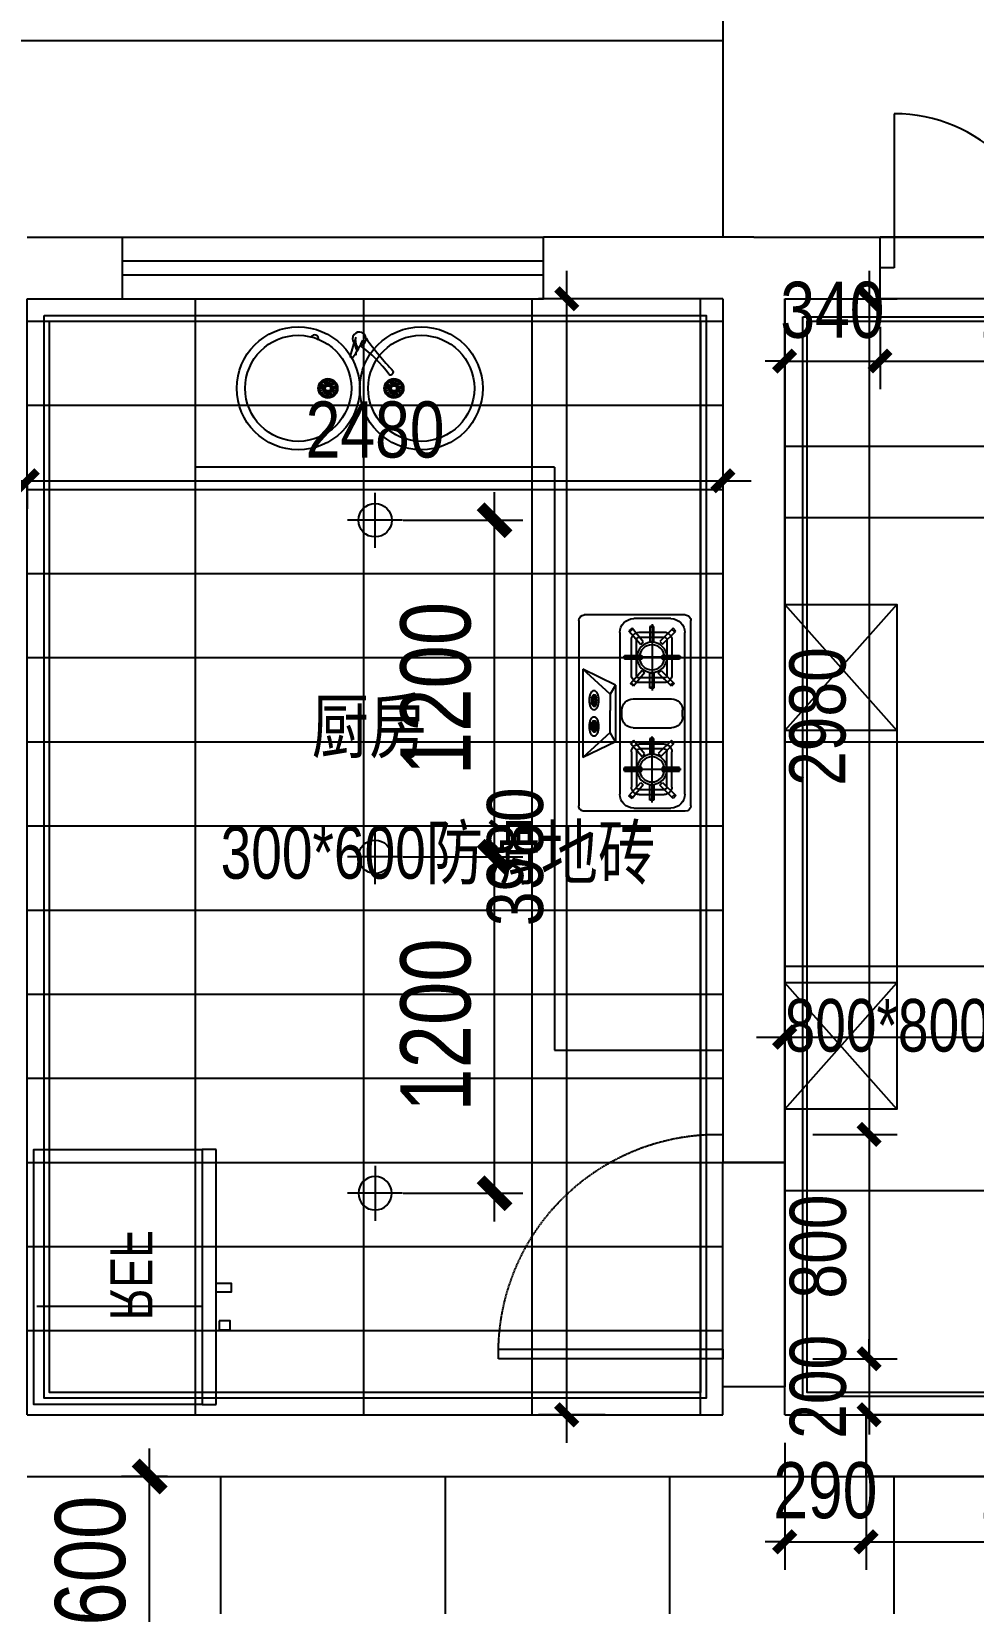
# Model space of a CAD drawing. Extents: x 160245 to 405305, y -111140 to 232735.
# Drawn here: x 170721 to 174078, y 221858 to 227491 of the extents above; entities that cross this region are included whole.
import ezdxf

# ---------------------------------------------------------------- set-up
doc = ezdxf.new("R2010")
doc.units = 0
doc.header["$LTSCALE"] = 10
doc.header["$MEASUREMENT"] = 0
doc.linetypes.add('DASH', pattern=[0.35, 0.25, -0.1])
doc.layers.get('Defpoints').update_dxf_attribs({"color": 229})
for name, color, linetype in [('C-ceiling 天花', 153, 'Continuous'), ('C-L-T 灯具尺寸', 9, 'Continuous'), ('C-Light 灯具', 107, 'Continuous'), ('Door 门', 107, 'Continuous'), ('P-Furniture 家具', 153, 'Continuous'), ('P-New Wall Size 隔墙尺寸', 8, 'Continuous'), ('P-O wall 原始墙体', 245, 'Continuous'), ('P-Stair 楼梯（原建筑设备）', 159, 'Continuous'), ('P-Text  平面文字', 9, 'Continuous'), ('P-window 窗', 107, 'Continuous'), ('地面布置图', 250, 'Continuous')]:
    doc.layers.add(name, color=color, linetype=linetype)
doc.styles.add('PDC DIM', font='PMingLiU-ExtB.ttf', dxfattribs={"width": 0.85})
doc.styles.add('rmd', font='', dxfattribs={"width": 0.766})
doc.styles.get('rmd').set_extended_font_data('SimSun')
doc.dimstyles.new('PDC-A2', dxfattribs={"dimscale": 0, "dimtxt": 2.5, "dimasz": 1, "dimexe": 1, "dimexo": 1, "dimgap": 0.7, "dimtad": 1, "dimdec": 0, "dimtxsty": 'PDC DIM', "dimblk": 'ARCHTICK', "dimcen": 1, "dimdle": 1, "dimclrd": 8, "dimclre": 8, "dimclrt": 9, "dimadec": 0, "dimazin": 0, "dimtfac": 1, "dimtdec": 0, "dimtix": 1, "dimtmove": 2, "dimatfit": 3, "dimldrblk": 'PDC A2 T R', "dimfxl": 10, "dimfxlon": 1, "dimarcsym": 0})

# ---------------------------------------------------------------- blocks, each defined once
blk = doc.blocks.new('A$C65A12E1F')
at = {"linetype": 'ByBlock'}
for p, q in [((0, 650), (910, 650)), ((0, 600), (0, 650)), ((910, 650), (910, 600)), ((350, 600), (350, 10))]:
    blk.add_line(p, q, dxfattribs=at)
for points in [[(298.8, 660), (266.6, 660), (266.6, 699.8), (298.8, 699.8)], [(401.2, 650), (433.4, 650), (433.4, 703.4), (401.2, 703.4)], [(910, 600), (0, 600), (0, 0), (910, 0)]]:
    blk.add_lwpolyline(points, close=True, dxfattribs=at)
at = {"color": 9, "linetype": 'ByBlock', "insert": (300.5, 272.6), "char_height": 150, "width": 1231.747, "attachment_point": 7, "style": 'rmd'}
blk.add_mtext('{\\fArial|b0|i0|c0|p32;REF}', dxfattribs=at)
blk = doc.blocks.new('A$C6EA43BB4')
for p, q in [((20, 400.1), (680, 400.1)), ((0, 20), (0, 380.1)), ((700, 20), (700, 380.1)), ((680, 0), (20, 0))]:
    blk.add_line(p, q)
at = {"color": 251}
for p, q in [((282, 287.5), (193.7, 385)), ((193.7, 385), (507.9, 385)), ((249.7, 268.7), (193.7, 385)), ((285, 347.4), (285, 341.6)), ((292.2, 354.7), (291.6, 353.8)), ((291.6, 353.8), (318, 353.8)), ((291.6, 353.8), (291.6, 347.4)), ((291.6, 347.4), (318, 347.4)), ((292.2, 354.7), (317.4, 354.7)), ((317.4, 354.7), (318, 353.8)), ((318, 353.8), (318, 347.4)), ((324.6, 347.4), (324.6, 341.6)), ((377.1, 347.4), (377.1, 341.6)), ((384.2, 354.7), (383.6, 353.8)), ((383.6, 353.8), (383.6, 347.4)), ((410, 353.8), (383.6, 353.8)), ((410, 347.4), (383.6, 347.4)), ((409.5, 354.7), (384.2, 354.7)), ((409.5, 354.7), (410, 353.8)), ((410, 353.8), (410, 347.4)), ((416.6, 347.4), (416.6, 341.6)), ((419.6, 287.5), (507.9, 385)), ((451.9, 268.7), (507.9, 385)), ((249.7, 268.7), (282, 287.5)), ((282, 287.5), (340.8, 287.5)), ((419.6, 287.5), (340.8, 287.5)), ((451.9, 268.7), (419.6, 287.5)), ((63, 253.7), (638.6, 253.7)), ((144.2, 237.1), (144.2, 175)), ((144.2, 237.1), (157.6, 237.1)), ((144.2, 232), (157.6, 232)), ((150.9, 34.9), (150.9, 241.6)), ((157.6, 175), (157.6, 237.1)), ((249.7, 268.7), (451.9, 268.7)), ((362.2, 245.8), (339.4, 245.8)), ((544, 175), (544, 237.1)), ((557.4, 237.1), (544, 237.1)), ((557.4, 232), (544, 232)), ((550.7, 34.9), (550.7, 241.6)), ((557.4, 237.1), (557.4, 175)), ((13, 71.6), (13, 203.7)), ((47.5, 210.1), (57, 220.9)), ((95.7, 170.1), (47.5, 210.1)), ((50.6, 207.6), (60.1, 218.3)), ((57, 220.9), (104.7, 179)), ((61.3, 185), (61.3, 95)), ((79.6, 184.8), (79.6, 94.5)), ((214.3, 212), (88.3, 212)), ((215.3, 193.8), (88.6, 193.8)), ((104.7, 179), (95.7, 170.1)), ((144.2, 175), (157.6, 175)), ((144.2, 175), (157.6, 175)), ((244.8, 216), (197.1, 174)), ((197.1, 174), (206.2, 165.1)), ((206.2, 165.1), (254.3, 205.2)), ((224.3, 94.5), (224.3, 184.8)), ((241.3, 95), (241.3, 185)), ((251.2, 202.6), (241.8, 213.4)), ((254.3, 205.2), (244.8, 216)), ((299.4, 205.8), (299.4, 69.5)), ((402.2, 205.8), (402.2, 69.5)), ((447.3, 205.2), (456.8, 216)), ((495.5, 165.1), (447.3, 205.2)), ((450.4, 202.6), (459.8, 213.4)), ((456.8, 216), (504.5, 174)), ((460.4, 95), (460.4, 185)), ((477.4, 94.5), (477.4, 184.8)), ((486.4, 193.8), (613, 193.8)), ((487.4, 212), (613.4, 212)), ((504.5, 174), (495.5, 165.1)), ((557.4, 175), (544, 175)), ((557.4, 175), (544, 175)), ((644.6, 220.9), (596.9, 179)), ((596.9, 179), (606, 170.1)), ((606, 170.1), (654.1, 210.1)), ((622, 184.8), (622, 94.5)), ((640.4, 185), (640.4, 95)), ((651, 207.6), (641.6, 218.3)), ((654.1, 210.1), (644.6, 220.9)), ((688.6, 203.7), (688.6, 71.6)), ((33.2, 138.3), (268.7, 138.3)), ((40.9, 131.7), (40.9, 146.2)), ((40.9, 146.2), (95.6, 146.2)), ((95.6, 131.7), (40.9, 131.7)), ((43.5, 131.7), (43.5, 146.2)), ((95.6, 131.7), (95.6, 146.2)), ((95.6, 146.2), (95.6, 132.4)), ((207.6, 116.9), (198, 106.7)), ((260.9, 146.2), (206.3, 146.2)), ((206.3, 146.2), (206.3, 132.4)), ((206.3, 131.7), (206.3, 146.2)), ((206.3, 131.7), (260.9, 131.7)), ((254.3, 69.4), (207.6, 116.9)), ((258.4, 131.7), (258.4, 146.2)), ((260.9, 131.7), (260.9, 146.2)), ((668.5, 138.3), (432.9, 138.3)), ((440.7, 131.7), (440.7, 146.2)), ((440.7, 146.2), (495.4, 146.2)), ((495.4, 131.7), (440.7, 131.7)), ((443.3, 131.7), (443.3, 146.2)), ((447.3, 69.4), (494, 116.9)), ((494, 116.9), (503.6, 106.7)), ((495.4, 131.7), (495.4, 146.2)), ((495.4, 146.2), (495.4, 132.4)), ((660.7, 146.2), (606, 146.2)), ((606, 146.2), (606, 132.4)), ((606, 131.7), (606, 146.2)), ((606, 131.7), (660.7, 131.7)), ((658.1, 131.7), (658.1, 146.2)), ((660.7, 131.7), (660.7, 146.2)), ((47.5, 63.5), (94.3, 111.1)), ((57.5, 54), (47.5, 63.5)), ((61.4, 58), (51.6, 67.7)), ((103.8, 100.9), (57.5, 54)), ((88.3, 68), (214.3, 68)), ((88.6, 85.5), (215.3, 85.5)), ((94.3, 111.1), (103.8, 100.9)), ((157.6, 102.1), (144.2, 102.1)), ((144.2, 102.1), (144.2, 40.8)), ((157.6, 40.8), (157.6, 102.1)), ((198, 106.7), (244.4, 59.8)), ((240.4, 63.9), (250.2, 73.5)), ((244.4, 59.8), (254.3, 69.4)), ((457.3, 59.8), (447.3, 69.4)), ((461.2, 63.9), (451.4, 73.5)), ((503.6, 106.7), (457.3, 59.8)), ((613, 85.5), (486.4, 85.5)), ((613.4, 68), (487.4, 68)), ((544, 102.1), (557.4, 102.1)), ((544, 40.8), (544, 102.1)), ((557.4, 102.1), (557.4, 40.8)), ((607.4, 111.1), (597.8, 100.9)), ((597.8, 100.9), (644.2, 54)), ((654.1, 63.5), (607.4, 111.1)), ((640.2, 58), (650, 67.7)), ((644.2, 54), (654.1, 63.5)), ((638.6, 21.6), (63, 21.6)), ((144.2, 45.9), (157.6, 45.9)), ((144.2, 40.8), (157.6, 40.8)), ((144.2, 40.8), (157.6, 40.8)), ((362.2, 29.5), (339.4, 29.5)), ((557.4, 45.9), (544, 45.9)), ((557.4, 40.8), (544, 40.8)), ((557.4, 40.8), (544, 40.8))]:
    blk.add_line(p, q, dxfattribs=at)
for centre, radius in [((151, 139), 53.8), ((151, 139), 44.8), ((550.7, 139), 53.8), ((550.7, 139), 44.8)]:
    blk.add_circle(centre, radius, dxfattribs=at)
for centre, start, end in [((20, 380.1), 90.0011, 180), ((680, 380.1), 0, 90.0011), ((20, 20), 180, 270.0004), ((680, 20), 270.0004, 0)]:
    blk.add_arc(centre, 20, start, end)
for centre, radius, start, end in [((277.2, 345.6), 8, 138.0401, 180), ((277.2, 345.6), 8, 180, 221.9599), ((289.9, 334.2), 25.1, 114.7345, 138.0401), ((289.9, 357.1), 25.1, 221.9599, 245.2655), ((298.5, 315.6), 45.6, 100.8033, 114.7345), ((304.1, 286.1), 75.6, 90, 100.8033), ((304.1, 286.1), 75.6, 79.1967, 90), ((309.7, 315.6), 45.6, 65.2655, 79.1967), ((318.3, 334.2), 25.1, 41.9599, 65.2655), ((318.3, 357.1), 25.1, 294.7345, 318.0401), ((331, 345.6), 8, 0, 41.9599), ((331, 345.6), 8, 318.0401, 0), ((370.6, 345.6), 8, 138.0401, 180), ((370.6, 345.6), 8, 180, 221.9599), ((383.4, 334.2), 25.1, 114.7345, 138.0401), ((383.4, 357.1), 25.1, 221.9599, 245.2655), ((391.9, 315.6), 45.6, 100.8033, 114.7345), ((397.5, 286.1), 75.6, 90, 100.8033), ((397.5, 286.1), 75.6, 79.1967, 90), ((403.2, 315.6), 45.6, 65.2655, 79.1967), ((411.7, 334.2), 25.1, 41.9599, 65.2655), ((411.7, 357.1), 25.1, 294.7345, 318.0401), ((424.5, 345.6), 8, 0, 41.9599), ((424.5, 345.6), 8, 318.0401, 0), ((298.5, 375.6), 45.6, 245.2655, 259.1967), ((304.1, 405.2), 75.6, 259.1967, 270), ((304.1, 405.2), 75.6, 270, 280.8033), ((309.7, 375.6), 45.6, 280.8033, 294.7345), ((391.9, 375.6), 45.6, 245.2655, 259.1967), ((397.5, 405.2), 75.6, 259.1967, 270), ((397.5, 405.2), 75.6, 270, 280.8033), ((403.2, 375.6), 45.6, 280.8033, 294.7345), ((63, 203.7), 50, 90, 180), ((339.4, 205.8), 40, 90, 180), ((362.2, 205.8), 40, 0, 90), ((638.6, 203.7), 50, 0, 90), ((88.3, 185), 27, 89.9993, 179.9989), ((88.6, 184.8), 9, 90, 180), ((214.3, 185), 27, 359.9996, 89.9993), ((215.3, 184.8), 9, 0, 90), ((487.4, 185), 27, 90.0007, 180.0004), ((486.4, 184.8), 9, 90, 180), ((613, 184.8), 9, 0, 90), ((613.4, 185), 27, 0.0011, 90.0007), ((63, 71.6), 50, 180, 270), ((88.3, 95), 27, 179.9989, 270), ((88.6, 94.5), 9, 180, 270), ((214.3, 95), 27, 270, 359.9996), ((215.3, 94.5), 9, 270, 0), ((339.4, 69.5), 40, 180, 270), ((362.2, 69.5), 40, 270, 0), ((487.4, 95), 27, 180.0004, 270), ((486.4, 94.5), 9, 180, 270), ((613, 94.5), 9, 270, 0), ((613.4, 95), 27, 270, 0.0011), ((638.6, 71.6), 50, 270, 0)]:
    blk.add_arc(centre, radius, start, end, dxfattribs=at)
at = {"color": 251, "extrusion": (0, 0, -1)}
for centre, start_param, end_param in [((304.8, 347.4), 2.303424, 7.121354), ((304.8, 341.6), 3.141593, 6.283185)]:
    blk.add_ellipse(centre, major_axis=(-19.8, 0), ratio=0.284502, start_param=start_param, end_param=end_param, dxfattribs=at)
at = {"color": 251}
for centre, start_param, end_param in [((396.8, 347.4), 2.303424, 7.121354), ((396.8, 341.6), 3.141593, 6.283185)]:
    blk.add_ellipse(centre, major_axis=(19.8, 0), ratio=0.284502, start_param=start_param, end_param=end_param, dxfattribs=at)
blk = doc.blocks.new('fffg')
blk.add_lwpolyline([(143.1, 669.9), (109, 669.9), (109, -130.1), (143.1, -130.1)], close=True)
at = {"color": 8, "linetype": 'DASH'}
blk.add_arc((123.2, -110.2), 780.4, 88.5421, 181.4579, dxfattribs=at)
blk = doc.blocks.new('_ArchTick')
at = {"color": 0, "linetype": 'ByBlock', "const_width": 0.4}
blk.add_lwpolyline([(-0.5, -0.5), (0.5, 0.5)], dxfattribs=at)
blk = doc.blocks.new('*D1420')
at = {"layer": 'Defpoints', "color": 0, "ltscale": 0.5}
for p in [(170705.5, 225923.6), (173185.5, 225923.6), (173185.5, 225889.6)]:
    blk.add_point(p, dxfattribs=at)
at = {"layer": 'P-New Wall Size 隔墙尺寸', "color": 8, "lineweight": -2, "ltscale": 0.5}
for p, q in [((170605.5, 225889.6), (173285.5, 225889.6)), ((170705.5, 225889.6), (170705.5, 225789.6)), ((173185.5, 225889.6), (173185.5, 225789.6))]:
    blk.add_line(p, q, dxfattribs=at)
at = {"layer": 'P-New Wall Size 隔墙尺寸', "color": 8, "lineweight": -2, "ltscale": 0.5, "xscale": 70.0000005268302, "yscale": 70.0000005268302, "zscale": 70.0000005268302, "rotation": 180}
blk.add_blockref('_ArchTick', (170705.5, 225889.6), dxfattribs=at)
at = {"layer": 'P-New Wall Size 隔墙尺寸', "color": 8, "lineweight": -2, "ltscale": 0.5, "xscale": 70.0000005268302, "yscale": 70.0000005268302, "zscale": 70.0000005268302}
blk.add_blockref('_ArchTick', (173185.5, 225889.6), dxfattribs=at)
at = {"layer": 'P-New Wall Size 隔墙尺寸', "color": 9, "ltscale": 0.5, "insert": (171945.5, 226070.9), "char_height": 200, "attachment_point": 5, "style": 'PDC DIM'}
blk.add_mtext('2480', dxfattribs=at)
blk = doc.blocks.new('PDC A2 T R')
at = {"color": 0, "linetype": 'ByBlock'}
blk.add_line((0, 0), (-2, 0), dxfattribs=at)
for points in [[(-2.147, 0.886), (-1.491, 1.345), (-0.6, 0), (0, 0)], [(-2.147, -0.886), (-1.491, -1.345), (-0.6, 0), (0, 0)]]:
    blk.add_solid(points, dxfattribs=at)
blk = doc.blocks.new('*D1421')
at = {"layer": 'Defpoints', "color": 0, "ltscale": 0.5}
for p in [(172865.5, 226538.5), (172628.4, 222558.5), (172865.5, 222558.5)]:
    blk.add_point(p, dxfattribs=at)
at = {"layer": 'P-New Wall Size 隔墙尺寸', "color": 8, "lineweight": -2, "ltscale": 0.5}
for p, q in [((172628.4, 226638.5), (172628.4, 222458.5)), ((172765.5, 226538.5), (172528.4, 226538.5)), ((172765.5, 222558.5), (172528.4, 222558.5))]:
    blk.add_line(p, q, dxfattribs=at)
at = {"layer": 'P-New Wall Size 隔墙尺寸', "color": 8, "lineweight": -2, "ltscale": 0.5, "xscale": 70.0000005268302, "yscale": 70.0000005268302, "zscale": 70.0000005268302}
for p, rotation in [((172628.4, 226538.5), 90), ((172628.4, 222558.5), 270)]:
    blk.add_blockref('_ArchTick', p, dxfattribs=dict(at, rotation=rotation))
at = {"layer": 'P-New Wall Size 隔墙尺寸', "color": 9, "ltscale": 0.5, "insert": (172445.7, 224548.5), "char_height": 200, "attachment_point": 5, "rotation": 90, "style": 'PDC DIM'}
blk.add_mtext('3980', dxfattribs=at)
blk = doc.blocks.new('*D1422')
at = {"layer": 'Defpoints', "color": 0, "ltscale": 0.5}
for p in [(173405.5, 226538.5), (173405.5, 223558.5), (173706.4, 223558.5)]:
    blk.add_point(p, dxfattribs=at)
at = {"layer": 'P-New Wall Size 隔墙尺寸', "color": 8, "lineweight": -2, "ltscale": 0.5}
for p, q in [((173706.4, 226638.5), (173706.4, 223458.5)), ((173505.5, 226538.5), (173806.4, 226538.5)), ((173505.5, 223558.5), (173806.4, 223558.5))]:
    blk.add_line(p, q, dxfattribs=at)
at = {"layer": 'P-New Wall Size 隔墙尺寸', "color": 8, "lineweight": -2, "ltscale": 0.5, "xscale": 70.0000005268302, "yscale": 70.0000005268302, "zscale": 70.0000005268302}
for p, rotation in [((173706.4, 226538.5), 90), ((173706.4, 223558.5), 270)]:
    blk.add_blockref('_ArchTick', p, dxfattribs=dict(at, rotation=rotation))
at = {"layer": 'P-New Wall Size 隔墙尺寸', "color": 9, "ltscale": 0.5, "insert": (173523.7, 225048.5), "char_height": 200, "attachment_point": 5, "rotation": 90, "style": 'PDC DIM'}
blk.add_mtext('2980', dxfattribs=at)
blk = doc.blocks.new('*D1423')
at = {"layer": 'Defpoints', "color": 0, "ltscale": 0.5}
for p in [(173405.5, 223558.5), (173405.5, 222758.5), (173706.4, 222758.5)]:
    blk.add_point(p, dxfattribs=at)
at = {"layer": 'P-New Wall Size 隔墙尺寸', "color": 8, "lineweight": -2, "ltscale": 0.5}
for p, q in [((173706.4, 223658.5), (173706.4, 222658.5)), ((173505.5, 223558.5), (173806.4, 223558.5)), ((173505.5, 222758.5), (173806.4, 222758.5))]:
    blk.add_line(p, q, dxfattribs=at)
at = {"layer": 'P-New Wall Size 隔墙尺寸', "color": 8, "lineweight": -2, "ltscale": 0.5, "xscale": 70.0000005268302, "yscale": 70.0000005268302, "zscale": 70.0000005268302}
for p, rotation in [((173706.4, 223558.5), 90), ((173706.4, 222758.5), 270)]:
    blk.add_blockref('_ArchTick', p, dxfattribs=dict(at, rotation=rotation))
at = {"layer": 'P-New Wall Size 隔墙尺寸', "color": 9, "ltscale": 0.5, "insert": (173525, 223158.5), "char_height": 200, "attachment_point": 5, "rotation": 90, "style": 'PDC DIM'}
blk.add_mtext('800', dxfattribs=at)
blk = doc.blocks.new('*D1424')
at = {"layer": 'Defpoints', "color": 0, "ltscale": 0.5}
for p in [(173405.5, 222758.5), (173405.5, 222558.5), (173706.4, 222558.5)]:
    blk.add_point(p, dxfattribs=at)
at = {"layer": 'P-New Wall Size 隔墙尺寸', "color": 8, "lineweight": -2, "ltscale": 0.5}
for p, q in [((173706.4, 222758.5), (173706.4, 222828.5)), ((173505.5, 222758.5), (173806.4, 222758.5)), ((173706.4, 222758.5), (173706.4, 222558.5)), ((173505.5, 222558.5), (173806.4, 222558.5)), ((173706.4, 222558.5), (173706.4, 222488.5))]:
    blk.add_line(p, q, dxfattribs=at)
at = {"layer": 'P-New Wall Size 隔墙尺寸', "color": 8, "lineweight": -2, "ltscale": 0.5, "xscale": 70.0000005268302, "yscale": 70.0000005268302, "zscale": 70.0000005268302}
for p, rotation in [((173706.4, 222758.5), 270), ((173706.4, 222558.5), 90)]:
    blk.add_blockref('_ArchTick', p, dxfattribs=dict(at, rotation=rotation))
at = {"layer": 'P-New Wall Size 隔墙尺寸', "color": 9, "ltscale": 0.5, "insert": (173525, 222658.5), "char_height": 200, "attachment_point": 5, "rotation": 90, "style": 'PDC DIM'}
blk.add_mtext('200', dxfattribs=at)
blk = doc.blocks.new('*D1425')
at = {"layer": 'Defpoints', "color": 0, "ltscale": 0.5}
for p in [(173405.5, 226538.5), (173745.5, 226538.5), (173745.5, 226316.4)]:
    blk.add_point(p, dxfattribs=at)
at = {"layer": 'P-New Wall Size 隔墙尺寸', "color": 8, "lineweight": -2, "ltscale": 0.5}
for p, q in [((173405.5, 226438.5), (173405.5, 226216.4)), ((173745.5, 226438.5), (173745.5, 226216.4)), ((173405.5, 226316.4), (173335.5, 226316.4)), ((173405.5, 226316.4), (173745.5, 226316.4)), ((173745.5, 226316.4), (173815.5, 226316.4))]:
    blk.add_line(p, q, dxfattribs=at)
at = {"layer": 'P-New Wall Size 隔墙尺寸', "color": 8, "lineweight": -2, "ltscale": 0.5, "xscale": 70.0000005268302, "yscale": 70.0000005268302, "zscale": 70.0000005268302}
blk.add_blockref('_ArchTick', (173405.5, 226316.4), dxfattribs=at)
at = {"layer": 'P-New Wall Size 隔墙尺寸', "color": 8, "lineweight": -2, "ltscale": 0.5, "xscale": 70.0000005268302, "yscale": 70.0000005268302, "zscale": 70.0000005268302, "rotation": 180}
blk.add_blockref('_ArchTick', (173745.5, 226316.4), dxfattribs=at)
at = {"layer": 'P-New Wall Size 隔墙尺寸', "color": 9, "ltscale": 0.5, "insert": (173575.5, 226497.8), "char_height": 200, "attachment_point": 5, "style": 'PDC DIM'}
blk.add_mtext('340', dxfattribs=at)
blk = doc.blocks.new('*D1426')
at = {"layer": 'Defpoints', "color": 0, "ltscale": 0.5}
for p in [(173745.5, 226538.5), (174945.5, 226538.5), (174945.5, 226316.4)]:
    blk.add_point(p, dxfattribs=at)
at = {"layer": 'P-New Wall Size 隔墙尺寸', "color": 8, "lineweight": -2, "ltscale": 0.5}
for p, q in [((173745.5, 226438.5), (173745.5, 226216.4)), ((174945.5, 226438.5), (174945.5, 226216.4)), ((173645.5, 226316.4), (175045.5, 226316.4))]:
    blk.add_line(p, q, dxfattribs=at)
at = {"layer": 'P-New Wall Size 隔墙尺寸', "color": 8, "lineweight": -2, "ltscale": 0.5, "xscale": 70.0000005268302, "yscale": 70.0000005268302, "zscale": 70.0000005268302, "rotation": 180}
blk.add_blockref('_ArchTick', (173745.5, 226316.4), dxfattribs=at)
at = {"layer": 'P-New Wall Size 隔墙尺寸', "color": 8, "lineweight": -2, "ltscale": 0.5, "xscale": 70.0000005268302, "yscale": 70.0000005268302, "zscale": 70.0000005268302}
blk.add_blockref('_ArchTick', (174945.5, 226316.4), dxfattribs=at)
at = {"layer": 'P-New Wall Size 隔墙尺寸', "color": 9, "ltscale": 0.5, "insert": (174345.5, 226497.8), "char_height": 200, "attachment_point": 5, "style": 'PDC DIM'}
blk.add_mtext('1200', dxfattribs=at)
blk = doc.blocks.new('*D1431')
at = {"layer": 'Defpoints', "color": 0, "ltscale": 0.5}
for p in [(173405.5, 224242), (178885.5, 224242), (178885.5, 223905.4)]:
    blk.add_point(p, dxfattribs=at)
at = {"layer": 'P-New Wall Size 隔墙尺寸', "color": 8, "lineweight": -2, "ltscale": 0.5}
for p, q in [((173405.5, 224142), (173405.5, 223805.4)), ((178885.5, 224142), (178885.5, 223805.4)), ((173305.5, 223905.4), (178985.5, 223905.4))]:
    blk.add_line(p, q, dxfattribs=at)
at = {"layer": 'P-New Wall Size 隔墙尺寸', "color": 8, "lineweight": -2, "ltscale": 0.5, "xscale": 70.0000005268302, "yscale": 70.0000005268302, "zscale": 70.0000005268302, "rotation": 180}
blk.add_blockref('_ArchTick', (173405.5, 223905.4), dxfattribs=at)
at = {"layer": 'P-New Wall Size 隔墙尺寸', "color": 8, "lineweight": -2, "ltscale": 0.5, "xscale": 70.0000005268302, "yscale": 70.0000005268302, "zscale": 70.0000005268302}
blk.add_blockref('_ArchTick', (178885.5, 223905.4), dxfattribs=at)
at = {"layer": 'P-New Wall Size 隔墙尺寸', "color": 9, "ltscale": 0.5, "insert": (176145.5, 224088.6), "char_height": 200, "attachment_point": 5, "style": 'PDC DIM'}
blk.add_mtext('5480', dxfattribs=at)
blk = doc.blocks.new('*D1432')
at = {"layer": 'Defpoints', "color": 0, "ltscale": 0.5}
for p in [(173405.5, 222558.5), (173695.5, 222558.5), (173695.5, 222105.6)]:
    blk.add_point(p, dxfattribs=at)
at = {"layer": 'P-New Wall Size 隔墙尺寸', "color": 8, "lineweight": -2, "ltscale": 0.5}
for p, q in [((173405.5, 222458.5), (173405.5, 222005.6)), ((173695.5, 222458.5), (173695.5, 222005.6)), ((173405.5, 222105.6), (173335.5, 222105.6)), ((173405.5, 222105.6), (173695.5, 222105.6)), ((173695.5, 222105.6), (173765.5, 222105.6))]:
    blk.add_line(p, q, dxfattribs=at)
at = {"layer": 'P-New Wall Size 隔墙尺寸', "color": 8, "lineweight": -2, "ltscale": 0.5, "xscale": 70.0000005268302, "yscale": 70.0000005268302, "zscale": 70.0000005268302}
blk.add_blockref('_ArchTick', (173405.5, 222105.6), dxfattribs=at)
at = {"layer": 'P-New Wall Size 隔墙尺寸', "color": 8, "lineweight": -2, "ltscale": 0.5, "xscale": 70.0000005268302, "yscale": 70.0000005268302, "zscale": 70.0000005268302, "rotation": 180}
blk.add_blockref('_ArchTick', (173695.5, 222105.6), dxfattribs=at)
at = {"layer": 'P-New Wall Size 隔墙尺寸', "color": 9, "ltscale": 0.5, "insert": (173550.5, 222288.3), "char_height": 200, "attachment_point": 5, "style": 'PDC DIM'}
blk.add_mtext('290', dxfattribs=at)
blk = doc.blocks.new('*D1433')
at = {"layer": 'Defpoints', "color": 0, "ltscale": 0.5}
for p in [(173695.5, 222558.5), (174995.5, 222558.5), (174995.5, 222105.6)]:
    blk.add_point(p, dxfattribs=at)
at = {"layer": 'P-New Wall Size 隔墙尺寸', "color": 8, "lineweight": -2, "ltscale": 0.5}
for p, q in [((173695.5, 222458.5), (173695.5, 222005.6)), ((174995.5, 222458.5), (174995.5, 222005.6)), ((173595.5, 222105.6), (175095.5, 222105.6))]:
    blk.add_line(p, q, dxfattribs=at)
at = {"layer": 'P-New Wall Size 隔墙尺寸', "color": 8, "lineweight": -2, "ltscale": 0.5, "xscale": 70.0000005268302, "yscale": 70.0000005268302, "zscale": 70.0000005268302, "rotation": 180}
blk.add_blockref('_ArchTick', (173695.5, 222105.6), dxfattribs=at)
at = {"layer": 'P-New Wall Size 隔墙尺寸', "color": 8, "lineweight": -2, "ltscale": 0.5, "xscale": 70.0000005268302, "yscale": 70.0000005268302, "zscale": 70.0000005268302}
blk.add_blockref('_ArchTick', (174995.5, 222105.6), dxfattribs=at)
at = {"layer": 'P-New Wall Size 隔墙尺寸', "color": 9, "ltscale": 0.5, "insert": (174345.5, 222287), "char_height": 200, "attachment_point": 5, "style": 'PDC DIM'}
blk.add_mtext('1300', dxfattribs=at)
blk = doc.blocks.new('A$C1B4525BF')
for p, q in [((1.222, 0), (1.222, 2.444)), ((2.444, 1.222), (0, 1.222))]:
    blk.add_line(p, q)
blk.add_circle((1.222, 1.222), 0.744)
blk = doc.blocks.new('*D1471')
at = {"layer": 'C-L-T 灯具尺寸', "color": 8, "lineweight": -2}
for p, q in [((171142, 221638.5), (171142, 222438.5)), ((171205.5, 222338.5), (171042, 222338.5)), ((171205.5, 221738.5), (171042, 221738.5))]:
    blk.add_line(p, q, dxfattribs=at)
at = {"layer": 'Defpoints', "color": 0}
for p in [(171142, 222338.5), (171305.5, 222338.5), (171305.5, 221738.5)]:
    blk.add_point(p, dxfattribs=at)
at = {"layer": 'C-L-T 灯具尺寸', "color": 8, "lineweight": -2, "xscale": 99.99999927143045, "yscale": 99.99999927143045, "zscale": 99.99999927143045}
for p, rotation in [((171142, 222338.5), 90), ((171142, 221738.5), 270)]:
    blk.add_blockref('_ArchTick', p, dxfattribs=dict(at, rotation=rotation))
at = {"layer": 'C-L-T 灯具尺寸', "color": 9, "insert": (170931.2, 222038.5), "char_height": 250, "attachment_point": 5, "rotation": 90, "style": 'PDC DIM'}
blk.add_mtext('600', dxfattribs=at)
blk = doc.blocks.new('*D1495')
at = {"layer": 'C-L-T 灯具尺寸', "color": 8, "lineweight": -2}
for p, q in [((172371.6, 223248.5), (172371.6, 224648.5)), ((172045.5, 224548.5), (172471.6, 224548.5)), ((172045.5, 223348.5), (172471.6, 223348.5))]:
    blk.add_line(p, q, dxfattribs=at)
at = {"layer": 'Defpoints', "color": 0}
for p in [(171945.5, 224548.5), (172371.6, 224548.5), (171945.5, 223348.5)]:
    blk.add_point(p, dxfattribs=at)
at = {"layer": 'C-L-T 灯具尺寸', "color": 8, "lineweight": -2, "xscale": 99.99999927143045, "yscale": 99.99999927143045, "zscale": 99.99999927143045}
for p, rotation in [((172371.6, 224548.5), 90), ((172371.6, 223348.5), 270)]:
    blk.add_blockref('_ArchTick', p, dxfattribs=dict(at, rotation=rotation))
at = {"layer": 'C-L-T 灯具尺寸', "color": 9, "insert": (172162.5, 223948.5), "char_height": 250, "attachment_point": 5, "rotation": 90, "style": 'PDC DIM'}
blk.add_mtext('1200', dxfattribs=at)
blk = doc.blocks.new('*D1496')
at = {"layer": 'C-L-T 灯具尺寸', "color": 8, "lineweight": -2}
for p, q in [((172371.6, 224448.5), (172371.6, 225848.5)), ((172045.5, 225748.5), (172471.6, 225748.5)), ((172045.5, 224548.5), (172471.6, 224548.5))]:
    blk.add_line(p, q, dxfattribs=at)
at = {"layer": 'Defpoints', "color": 0}
for p in [(171945.5, 225748.5), (172371.6, 225748.5), (171945.5, 224548.5)]:
    blk.add_point(p, dxfattribs=at)
at = {"layer": 'C-L-T 灯具尺寸', "color": 8, "lineweight": -2, "xscale": 99.99999927143045, "yscale": 99.99999927143045, "zscale": 99.99999927143045}
for p, rotation in [((172371.6, 225748.5), 90), ((172371.6, 224548.5), 270)]:
    blk.add_blockref('_ArchTick', p, dxfattribs=dict(at, rotation=rotation))
at = {"layer": 'C-L-T 灯具尺寸', "color": 9, "insert": (172162.5, 225148.5), "char_height": 250, "attachment_point": 5, "rotation": 90, "style": 'PDC DIM'}
blk.add_mtext('1200', dxfattribs=at)

msp = doc.modelspace()

# ---------------------------------------------------------------- hatches: boundary and pattern name
at = {"layer": '地面布置图'}
h = msp.add_hatch(dxfattribs=at)
h.set_pattern_fill('_USER', color=256, scale=300, style=0, pattern_type=0)
h.set_pattern_definition([(0, (170705.5, 222558.52), (0, 300), [])])
h.paths.add_polyline_path([(170705.5, 222558.5), (173185.5, 222558.5), (173185.5, 222658.5), (173185.5, 223458.5), (173185.5, 226538.5), (172545.5, 226538.5), (171045.5, 226538.5), (170705.5, 226538.5)])
h.paths.add_polyline_path([(171331.5, 224364.3), (173085.8, 224364.3), (173085.8, 224745.7), (171331.5, 224745.7)], flags=24)
h.paths.add_polyline_path([(171654.7, 224811.6), (172230.8, 224811.6), (172230.8, 225200.3), (171654.7, 225200.3)], flags=24)
h = msp.add_hatch(dxfattribs=at)
h.set_pattern_fill('_USER', color=256, scale=600, angle=90, style=0, pattern_type=0)
h.set_pattern_definition([(90, (170705.5, 222558.5), (-600, 4e-14), [])])
h.paths.add_polyline_path([(171045.5, 226538.5), (170705.5, 226538.5), (170705.5, 222558.5), (173185.5, 222558.5), (173185.5, 222658.5), (173185.5, 223458.5), (173185.5, 226538.5), (172545.5, 226538.5)])
h.paths.add_polyline_path([(171331.5, 224364.3), (173085.8, 224364.3), (173085.8, 224745.7), (171331.5, 224745.7)], flags=24)
h.paths.add_polyline_path([(171654.7, 224811.6), (172230.8, 224811.6), (172230.8, 225200.3), (171654.7, 225200.3)], flags=24)
h = msp.add_hatch(dxfattribs=at)
h.set_pattern_fill('_USER', color=256, scale=800, style=0, double=1, pattern_type=0)
h.set_pattern_definition([(0, (173405.5, 222558.5), (0, 800), []), (90, (173405.5, 222558.5), (-800, 5e-14), [])])
h.paths.add_polyline_path([(173405.5, 223458.5), (173405.5, 222658.5), (173405.5, 222558.5), (173695.5, 222558.5), (174995.5, 222558.5), (175285.5, 222558.5), (175505.5, 222558.5), (176295.5, 222558.5), (176295.5, 222558.5), (178095.5, 222558.5), (178095.5, 222558.5), (178885.5, 222558.5), (178885.5, 226538.5), (178095.5, 226538.5), (176295.5, 226538.5), (175505.5, 226538.5), (175285.5, 226538.5), (174945.5, 226538.5), (173745.5, 226538.5), (173405.5, 226538.5)])
h.paths.add_polyline_path([(176625.8, 224416), (177258.8, 224416), (177258.8, 224801.5), (176625.8, 224801.5)], flags=8)
h.paths.add_polyline_path([(174975.5, 222708.5), (178635.5, 222708.5), (178635.5, 226388.5), (174975.5, 226388.5)], flags=16)
h = msp.add_hatch(dxfattribs=at)
h.set_pattern_fill('_USER', color=256, scale=800, style=0, double=1, pattern_type=0)
h.set_pattern_definition([(0, (172995.5, 218548.5), (0, 800), []), (90, (172995.5, 218548.5), (-800, 5e-14), [])])
h.paths.add_polyline_path([(171735.5, 217708.5), (171385.5, 217708.5), (171385.5, 218058.5), (171735.5, 218058.5)], flags=16)
h.paths.add_polyline_path([(174255.5, 217708.5), (174255.5, 218058.5), (174605.5, 218058.5), (174605.5, 217708.5)], flags=16)
h.paths.add_polyline_path([(171345.5, 218548.5), (171345.5, 221848.5), (174645.5, 221848.5), (174645.5, 218548.5)], flags=16)
h.paths.add_polyline_path([(171445.5, 218648.5), (171445.5, 221748.5), (174545.5, 221748.5), (174545.5, 218648.5)], flags=0)
h.paths.add_polyline_path([(171495.5, 218698.5), (171495.5, 221698.5), (174495.5, 221698.5), (174495.5, 218698.5)], flags=0)
h.paths.add_polyline_path([(175429.5, 214582.8), (176063.2, 214582.8), (176063.2, 214970.3), (175429.5, 214970.3)], flags=16)
h.paths.add_polyline_path([(170705.5, 220158.5), (170705.5, 212358.5), (171645.5, 212358.5), (171645.5, 212358.5), (173445.5, 212358.5), (174255.5, 212358.5), (174255.5, 212488.5), (174605.5, 212488.5), (174605.5, 212358.5), (177279.9, 212358.5), (177658.4, 212737), (178507, 213585.6), (178885.5, 213964.1), (178885.5, 216233), (177279.9, 217838.5), (175285.5, 217838.5), (175285.5, 222338.5), (166585.5, 222338.5), (166244.1, 222338.5), (165605.5, 221700), (165605.5, 220797.1), (166244.1, 220158.5), (167788.1, 220158.5), (167978.1, 220585), (167940.1, 220684), (168077.1, 220623), (168039.1, 220722), (168251.3, 221198.5), (169605.5, 221198.5), (169605.5, 220158.5)])
h.paths.add_polyline_path([(170139.5, 219938.5), (170485.5, 219938.5), (169205.5, 219938.5), (169508.7, 219938.5)], flags=17)

# ---------------------------------------------------------------- linework, layer by layer
at = {"layer": 'C-ceiling 天花'}
for points in [[(173745.5, 226758.5), (174945.5, 226758.5), (174945.5, 226538.5), (173745.5, 226538.5)], [(173185.5, 223458.5), (173405.5, 223458.5), (173405.5, 222658.5), (173185.5, 222658.5)], [(173695.5, 222338.5), (174995.5, 222338.5), (174995.5, 222558.5), (173695.5, 222558.5)]]:
    msp.add_lwpolyline(points, close=True, dxfattribs=at)
at = {"layer": 'C-ceiling 天花', "color": 8}
for points in [[(170765.5, 226478.5), (173125.5, 226478.5), (173125.5, 222618.5), (170765.5, 222618.5)], [(170785.5, 226458.5), (173105.5, 226458.5), (173105.5, 222638.5), (170785.5, 222638.5)], [(173470.5, 226473.5), (178820.5, 226473.5), (178820.5, 222623.5), (173470.5, 222623.5)], [(173485.5, 226458.5), (178805.5, 226458.5), (178805.5, 222638.5), (173485.5, 222638.5)]]:
    msp.add_lwpolyline(points, close=True, dxfattribs=at)
at = {"layer": 'Door 门'}
for p, q in [((173795.5, 227198.5), (173795.5, 226648.5)), ((174945.5, 226758.5), (173745.5, 226758.5)), ((173795.5, 226648.5), (173745.5, 226648.5))]:
    msp.add_line(p, q, dxfattribs=at)
msp.add_arc((173795.5, 226648.5), 550, 360, 90, dxfattribs=at)
at = {"layer": 'P-Furniture 家具'}
for p, q in [((171777.5, 226228.5), (171777.5, 226248.5)), ((172012.7, 226228.5), (172012.7, 226248.5)), ((171768.1, 226219.1), (171748.1, 226219.1)), ((171768.5, 226222), (171749.5, 226228.2)), ((171768.5, 226216.1), (171749.5, 226210)), ((171769.9, 226224.6), (171753.7, 226236.4)), ((171769.9, 226213.5), (171753.7, 226201.8)), ((171772, 226226.7), (171760.2, 226242.9)), ((171772, 226211.4), (171760.2, 226195.2)), ((171774.6, 226228.1), (171768.4, 226247.1)), ((171774.6, 226210.1), (171768.4, 226191.1)), ((171777.5, 226209.6), (171777.5, 226189.6)), ((171780.4, 226228.1), (171786.6, 226247.1)), ((171780.4, 226210.1), (171786.6, 226191.1)), ((171783.1, 226226.7), (171794.8, 226242.9)), ((171783.1, 226211.4), (171794.8, 226195.2)), ((171785.2, 226224.6), (171801.3, 226236.4)), ((171785.2, 226213.5), (171801.3, 226201.8)), ((171786.5, 226222), (171805.5, 226228.2)), ((171786.5, 226216.1), (171805.5, 226210)), ((171787, 226219.1), (171807, 226219.1)), ((172003.3, 226219.1), (171983.3, 226219.1)), ((172003.7, 226222), (171984.7, 226228.2)), ((172003.7, 226216.1), (171984.7, 226210)), ((172005.1, 226224.6), (171988.9, 226236.4)), ((172005.1, 226213.5), (171988.9, 226201.8)), ((172007.2, 226226.7), (171995.4, 226242.9)), ((172007.2, 226211.4), (171995.4, 226195.2)), ((172009.8, 226228.1), (172003.6, 226247.1)), ((172009.8, 226210.1), (172003.6, 226191.1)), ((172012.7, 226209.6), (172012.7, 226189.6)), ((172015.6, 226228.1), (172021.8, 226247.1)), ((172015.6, 226210.1), (172021.8, 226191.1)), ((172018.3, 226226.7), (172030, 226242.9)), ((172018.3, 226211.4), (172030, 226195.2)), ((172020.4, 226224.6), (172036.6, 226236.4)), ((172020.4, 226213.5), (172036.6, 226201.8)), ((172021.7, 226222), (172040.7, 226228.2)), ((172021.7, 226216.1), (172040.7, 226210)), ((172022.2, 226219.1), (172042.2, 226219.1)), ((171305.5, 222558.5), (171305.5, 225938.5)), ((172585.5, 225938.5), (171305.5, 225938.5)), ((172585.5, 225938.5), (172585.5, 223858.5)), ((173805.5, 225448.5), (173405.5, 224998.5)), ((173405.5, 225448.5), (173805.5, 224998.5)), ((173805.5, 224998.5), (173405.5, 224998.5)), ((173805.5, 224098.5), (173405.5, 224098.5)), ((173805.5, 223648.5), (173405.5, 224098.5)), ((173405.5, 223648.5), (173805.5, 224098.5)), ((172585.5, 223858.5), (173185.5, 223858.5))]:
    msp.add_line(p, q, dxfattribs=at)
msp.add_lwpolyline([(173405.5, 225448.5), (173805.5, 225448.5), (173805.5, 223648.5), (173405.5, 223648.5)], close=True, dxfattribs=at)
for centre, radius in [((171671.7, 226219.1), 219.2), ((172110.1, 226219.1), 219.2), ((171671.7, 226219.1), 189.2), ((172110.1, 226219.1), 189.2), ((171777.5, 226219.1), 34.5), ((171777.5, 226219.1), 29.5), ((172012.7, 226219.1), 34.5), ((172012.7, 226219.1), 29.5), ((171777.5, 226219.1), 9.46), ((172012.7, 226219.1), 9.46)]:
    msp.add_circle(centre, radius, dxfattribs=at)
for centre, radius, start, end in [((171889.4, 226395.8), 24, 276.5862, 217.0929), ((171730.1, 226395.8), 13.7, 341.2898, 157.8101), ((172485.4, 226177.9), 648.1, 159.7681, 166.0096), ((171565.5, 226547.5), 371.3, 324.2092, 335.1403), ((171930.8, 226383.7), 58.2, 174.2024, 212.307), ((171932.2, 226394.3), 57.6, 179.462, 216.5722), ((171598.6, 225975.5), 493.5, 36.4555, 53.4777), ((172732.9, 226974.2), 1001.9, 215.1212, 223.8356), ((171862.2, 226333.8), 5.72, 172.6495, 322.1047), ((171816, 226337.4), 61.8, 0, 7.739), ((172000.5, 226277.5), 10.1, 240.4212, 16.3412)]:
    msp.add_arc(centre, radius, start, end, dxfattribs=at)
at = {"layer": 'P-O wall 原始墙体'}
for p, q in [((170705.5, 226758.5), (171045.5, 226758.5)), ((171045.5, 226538.5), (171045.5, 226758.5)), ((173295.5, 226758.5), (172545.5, 226758.5)), ((172545.5, 226538.5), (172545.5, 226758.5)), ((173295.5, 226758.5), (173745.5, 226758.5)), ((173745.5, 226538.5), (173745.5, 226758.5)), ((170705.5, 226538.5), (171045.5, 226538.5)), ((173185.5, 226538.5), (172545.5, 226538.5)), ((173185.5, 226538.5), (173185.5, 223458.5)), ((173405.5, 226538.5), (173745.5, 226538.5)), ((173405.5, 226538.5), (173405.5, 223458.5)), ((173405.5, 223458.5), (173185.5, 223458.5)), ((173185.5, 222558.5), (173185.5, 222658.5)), ((173405.5, 222658.5), (173185.5, 222658.5)), ((173405.5, 222558.5), (173405.5, 222658.5)), ((170705.5, 222558.5), (173185.5, 222558.5)), ((173405.5, 222558.5), (173695.5, 222558.5)), ((173695.5, 222338.5), (173695.5, 222558.5)), ((170705.5, 222338.5), (173695.5, 222338.5))]:
    msp.add_line(p, q, dxfattribs=at)
at = {"layer": 'P-Stair 楼梯（原建筑设备）'}
for p, q in [((173185.5, 228858.5), (173185.5, 226758.5)), ((173185.5, 227458.5), (165885.5, 227458.5))]:
    msp.add_line(p, q, dxfattribs=at)
at = {"layer": 'P-window 窗'}
for p, q in [((171045.5, 226758.5), (172545.5, 226758.5)), ((171045.5, 226673.5), (172545.5, 226673.5)), ((171045.5, 226623.5), (172545.5, 226623.5)), ((171045.5, 226538.5), (172545.5, 226538.5))]:
    msp.add_line(p, q, dxfattribs=at)
at = {"layer": '地面布置图'}
msp.add_line((175125.5, 226012.2), (173405.5, 226012.2), dxfattribs=at)
for points in [[(173745.5, 226758.5), (174945.5, 226758.5), (174945.5, 226538.5), (173745.5, 226538.5)], [(173185.5, 223458.5), (173405.5, 223458.5), (173405.5, 222658.5), (173185.5, 222658.5)], [(173695.5, 222558.5), (174995.5, 222558.5), (174995.5, 222338.5), (173695.5, 222338.5)]]:
    msp.add_lwpolyline(points, close=True, dxfattribs=at)

# ---------------------------------------------------------------- block references
at = {"layer": 'C-Light 灯具', "xscale": 80.00000350745395, "yscale": 80.00000350745395, "zscale": 80.00000350745395}
for p in [(171847.7, 225650.7), (171847.7, 224450.7)]:
    msp.add_blockref('A$C1B4525BF', p, dxfattribs=at)
at = {"layer": 'C-Light 灯具', "xscale": -80.00000350745395, "yscale": 80.00000350745395, "zscale": 80.00000350745395, "rotation": 180}
msp.add_blockref('A$C1B4525BF', (171847.7, 223446.3), dxfattribs=at)
at = {"layer": 'Door 门', "xscale": -1, "rotation": 90}
msp.add_blockref('fffg', (173055.4, 222901.6), dxfattribs=at)
at = {"layer": 'P-Furniture 家具', "xscale": -1}
for name, p, rotation in [('A$C6EA43BB4', (173071.4, 225410.8), 90), ('A$C65A12E1F', (170729.5, 222595.2), 270)]:
    msp.add_blockref(name, p, dxfattribs=dict(at, rotation=rotation))

# ---------------------------------------------------------------- texts
at = {"layer": 'P-Text  平面文字', "style": 'PDC DIM', "width": 0.8}
msp.add_text('厨房', height=187.5, dxfattribs=at).set_placement((171719.5, 224920.8))
at = {"layer": '地面布置图', "style": 'PDC DIM', "width": 0.8}
for s, p in [('300*600防滑地砖', (171395.1, 224470.4)), ('800*800地砖', (173405.5, 223853.8))]:
    msp.add_text(s, height=187.5, dxfattribs=at).set_placement(p)

# ---------------------------------------------------------------- dimensions: what is measured, and where the dimension line sits
at = {"layer": 'C-L-T 灯具尺寸'}
for base, p1, p2, picture, middle in [((172371.6, 225748.5), (171945.5, 224548.5), (171945.5, 225748.5), '*D1496', (172162.5, 225148.5)), ((172371.6, 224548.5), (171945.5, 223348.5), (171945.5, 224548.5), '*D1495', (172162.5, 223948.5)), ((171142, 222338.5), (171305.5, 221738.5), (171305.5, 222338.5), '*D1471', (170931.2, 222038.5))]:
    dim = msp.add_linear_dim(base=base, p1=p1, p2=p2, angle=90, dimstyle='PDC-A2', override={"dimscale": 99.999999}, dxfattribs=at)
    dim.commit()
    dim.dimension.update_dxf_attribs({"geometry": picture, "text_midpoint": middle})
at = {"layer": 'P-New Wall Size 隔墙尺寸', "ltscale": 0.5}
for base, p1, p2, picture, middle in [((172628.4, 222558.5), (172865.5, 226538.5), (172865.5, 222558.5), '*D1421', (172445.7, 224548.5)), ((173706.4, 223558.5), (173405.5, 226538.5), (173405.5, 223558.5), '*D1422', (173523.7, 225048.5)), ((173706.4, 222758.5), (173405.5, 223558.5), (173405.5, 222758.5), '*D1423', (173525, 223158.5)), ((173706.4, 222558.5), (173405.5, 222758.5), (173405.5, 222558.5), '*D1424', (173525, 222658.5))]:
    dim = msp.add_linear_dim(base=base, p1=p1, p2=p2, angle=90, dimstyle='PDC-A2', override={"dimscale": 100.000001, "dimtxt": 2, "dimasz": 0.7}, dxfattribs=at)
    dim.commit()
    dim.dimension.update_dxf_attribs({"geometry": picture, "text_midpoint": middle})
for base, p1, p2, picture, middle in [((173745.5, 226316.4), (173405.5, 226538.5), (173745.5, 226538.5), '*D1425', (173575.5, 226497.8)), ((174945.5, 226316.4), (173745.5, 226538.5), (174945.5, 226538.5), '*D1426', (174345.5, 226497.8)), ((173185.5, 225889.6), (170705.5, 225923.6), (173185.5, 225923.6), '*D1420', (171945.5, 226070.9)), ((178885.5, 223905.4), (173405.5, 224242), (178885.5, 224242), '*D1431', (176145.5, 224088.6)), ((173695.5, 222105.6), (173405.5, 222558.5), (173695.5, 222558.5), '*D1432', (173550.5, 222288.3)), ((174995.5, 222105.6), (173695.5, 222558.5), (174995.5, 222558.5), '*D1433', (174345.5, 222287))]:
    dim = msp.add_linear_dim(base=base, p1=p1, p2=p2, dimstyle='PDC-A2', override={"dimscale": 100.000001, "dimtxt": 2, "dimasz": 0.7}, dxfattribs=at)
    dim.commit()
    dim.dimension.update_dxf_attribs({"geometry": picture, "text_midpoint": middle})

doc.saveas('drawing.dxf')
